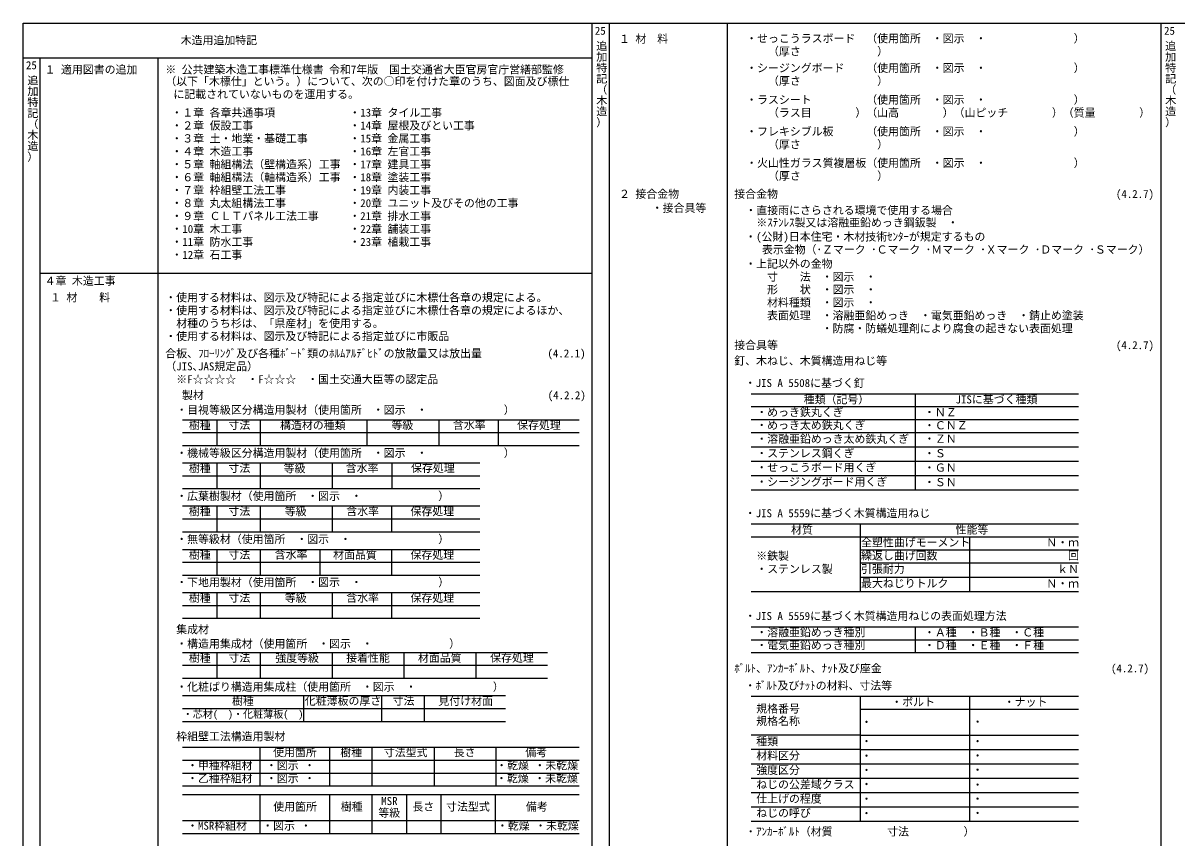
# Model space of a CAD drawing. Units: millimetres on the paper. Extents: x -388 to 614, y -670 to 343.
# Drawn here: x -387.7 to 13.8, y -20.3 to 263.3 of the extents above; entities that cross this region are included whole.
import ezdxf
from ezdxf.enums import TextEntityAlignment as Align

# ---------------------------------------------------------------- set-up
doc = ezdxf.new("R2010")
doc.units = ezdxf.units.MM
for name, color, linetype in [('1-0', 5, 'Continuous'), ('8-0', 7, 'Continuous'), ('8-8', 7, 'Continuous')]:
    doc.layers.add(name, color=color, linetype=linetype)
doc.styles.add('@ＭＳ ゴシック', font='')
doc.styles.add('ＭＳ ゴシック', font='')
doc.styles.get('@ＭＳ ゴシック').set_extended_font_data('@MS Gothic')
doc.styles.get('ＭＳ ゴシック').set_extended_font_data('MS Gothic')

msp = doc.modelspace()

# ---------------------------------------------------------------- linework, layer by layer
at = {"layer": '1-0', "color": 4}
for p, q in [((-77.246, 134.308), (-77.246, 100.799)), ((-134.384, 115.799), (-20.384, 115.799)), ((-280.172, 110.259), (-280.172, 101.259)), ((-259.416, 110.259), (-259.416, 101.259)), ((-134.384, 110.799), (-20.384, 110.799)), ((-134.384, 105.799), (-20.384, 105.799)), ((-134.384, 100.799), (-20.384, 100.799)), ((-96.384, 88.977), (-96.384, 65.477)), ((-58.384, 84.477), (-58.384, 65.477)), ((-96.384, 70.477), (-20.384, 70.477)), ((-134.384, 65.477), (-20.384, 65.477)), ((-77.246, 53.19), (-77.246, 44.19)), ((-255.172, 44.259), (-255.172, 35.259)), ((-230.172, 44.259), (-230.172, 35.259)), ((-96.384, 28.985), (-96.384, -14.515)), ((-58.384, 28.985), (-58.384, -14.515)), ((-96.384, 15.485), (-134.384, 15.485)), ((-223.245, 11.308), (-223.245, -2.241)), ((-96.384, 10.485), (-134.384, 10.485)), ((-96.384, 10.485), (-20.384, 10.485)), ((-134.384, 5.485), (-20.384, 5.485)), ((-134.384, 0.485), (-20.384, 0.485)), ((-254.245, -5.241), (-254.245, -18.741)), ((-134.384, -4.515), (-20.384, -4.515)), ((-134.384, -9.515), (-20.384, -9.515)), ((-134.384, -14.515), (-20.384, -14.515))]:
    msp.add_line(p, q, dxfattribs=at)
at = {"layer": '8-0'}
for p, q in [((-189.746, 263.308), (-189.746, -284.192)), ((8.254, 263.308), (8.254, -284.192)), ((-381.745, -284.192), (-381.745, 251.192))]:
    msp.add_line(p, q, dxfattribs=at)
at = {"layer": '8-0', "color": 4}
for p, q in [((-183.746, 263.308), (-183.746, -284.192)), ((-142.746, 263.308), (-142.746, -284.192)), ((-340.745, -284.192), (-340.745, 251.192)), ((-381.745, 176.308), (-189.746, 176.308))]:
    msp.add_line(p, q, dxfattribs=at)
at = {"layer": '8-0'}
msp.add_lwpolyline([(-387.745, -306.608), (-387.745, 263.308), (-74.652, 263.308), (404.254, 263.308)], dxfattribs=at)
at = {"layer": '8-8', "color": 4}
for p, q in [((-387.745, 251.192), (-189.746, 251.192)), ((-134.384, 134.299), (-20.384, 134.299)), ((-134.384, 129.799), (-20.384, 129.799)), ((-332.245, 125.259), (-194.245, 125.259)), ((-320.245, 116.259), (-320.245, 125.259)), ((-305.087, 116.259), (-305.087, 125.259)), ((-267.965, 116.259), (-267.965, 125.259)), ((-243.051, 125.259), (-243.051, 116.259)), ((-222.294, 116.259), (-222.294, 125.259)), ((-134.384, 125.299), (-20.384, 125.299)), ((-332.245, 120.759), (-194.245, 120.759)), ((-134.384, 120.799), (-20.384, 120.799)), ((-332.245, 116.259), (-194.245, 116.259)), ((-332.245, 110.259), (-228.768, 110.259)), ((-320.245, 101.259), (-320.245, 110.259)), ((-305.087, 101.259), (-305.087, 110.259)), ((-332.245, 105.759), (-228.768, 105.759)), ((-332.245, 101.259), (-228.768, 101.259)), ((-332.245, 95.259), (-228.768, 95.259)), ((-320.245, 86.259), (-320.245, 95.259)), ((-305.087, 86.259), (-305.087, 95.259)), ((-305.087, 86.259), (-305.087, 95.259)), ((-280.172, 95.259), (-280.172, 86.259)), ((-259.416, 86.259), (-259.416, 95.259)), ((-332.245, 90.759), (-228.768, 90.759)), ((-134.384, 88.977), (-20.384, 88.977)), ((-332.245, 86.259), (-228.768, 86.259)), ((-134.384, 84.477), (-20.384, 84.477)), ((-332.245, 80.13), (-228.768, 80.13)), ((-320.245, 71.13), (-320.245, 80.13)), ((-305.087, 71.13), (-305.087, 80.13)), ((-305.087, 71.13), (-305.087, 80.13)), ((-284.33, 71.13), (-284.33, 80.13)), ((-259.416, 71.13), (-259.416, 80.13)), ((-96.384, 79.977), (-20.384, 79.977)), ((-332.245, 75.63), (-228.768, 75.63)), ((-96.384, 75.477), (-20.384, 75.477)), ((-332.245, 71.13), (-228.768, 71.13)), ((-332.245, 65.13), (-228.768, 65.13)), ((-320.245, 56.13), (-320.245, 65.13)), ((-305.087, 56.13), (-305.087, 65.13)), ((-305.087, 56.13), (-305.087, 65.13)), ((-280.172, 65.13), (-280.172, 56.13)), ((-259.416, 56.13), (-259.416, 65.13)), ((-332.245, 60.63), (-228.768, 60.63)), ((-332.245, 56.13), (-228.768, 56.13)), ((-134.384, 53.19), (-20.384, 53.19)), ((-134.384, 48.69), (-20.384, 48.69)), ((-332.245, 44.259), (-205.172, 44.259)), ((-320.245, 35.259), (-320.245, 44.259)), ((-305.087, 35.259), (-305.087, 44.259)), ((-280.172, 44.259), (-280.172, 35.259)), ((-134.384, 44.19), (-20.384, 44.19)), ((-332.245, 39.759), (-205.172, 39.759)), ((-332.245, 35.259), (-205.172, 35.259)), ((-332.31, 29.259), (-219.79, 29.259)), ((-290.028, 20.259), (-290.028, 29.259)), ((-262.942, 20.259), (-262.942, 29.259)), ((-248.003, 20.259), (-248.003, 29.259)), ((-134.384, 28.985), (-20.384, 28.985)), ((-332.31, 24.759), (-219.79, 24.759)), ((-96.384, 24.485), (-20.384, 24.485)), ((-332.31, 20.259), (-219.79, 20.259)), ((-96.384, 15.485), (-20.384, 15.485)), ((-332.245, 11.259), (-194.245, 11.259)), ((-305.184, -2.241), (-305.184, 11.259)), ((-280.995, -2.241), (-280.995, 11.259)), ((-266.245, -2.241), (-266.245, 11.259)), ((-244.543, -2.241), (-244.543, 11.259)), ((-332.245, 6.759), (-194.245, 6.759)), ((-332.245, 2.259), (-194.245, 2.259)), ((-332.245, -2.241), (-194.245, -2.241)), ((-332.245, -5.241), (-194.245, -5.241)), ((-305.184, -18.741), (-305.184, -5.241)), ((-280.995, -18.741), (-280.995, -5.241)), ((-266.245, -18.741), (-266.245, -5.241)), ((-242.245, -18.741), (-242.245, -5.241)), ((-223.274, -18.741), (-223.274, -5.241)), ((-332.245, -14.241), (-194.245, -14.241)), ((-332.245, -18.741), (-194.245, -18.741))]:
    msp.add_line(p, q, dxfattribs=at)

# ---------------------------------------------------------------- texts
at = {"layer": '8-0', "style": 'ＭＳ ゴシック'}
for s, p in [('25', (-188.746, 258.408)), ('25', (9.354, 258.408)), (' １ 材\u3000料', (-182.217, 255.593)), ('\u3000・せっこうラスボード\u3000（使用箇所\u3000・図示\u3000・\u3000\u3000\u3000\u3000\u3000\u3000\u3000\u3000）', (-139.887, 255.729)), ('\u3000\u3000\u3000（厚さ\u3000\u3000\u3000\u3000\u3000\u3000\u3000）', (-139.887, 251.229)), ('25', (-386.745, 246.408)), ('\u3000・シージングボード\u3000\u3000（使用箇所\u3000・図示\u3000・\u3000\u3000\u3000\u3000\u3000\u3000\u3000\u3000）', (-139.887, 245.437)), ('\u3000\u3000\u3000（厚さ\u3000\u3000\u3000\u3000\u3000\u3000\u3000）', (-139.887, 240.937)), ('\u3000・ラスシート\u3000\u3000\u3000\u3000\u3000（使用箇所\u3000・図示\u3000・\u3000\u3000\u3000\u3000\u3000\u3000\u3000\u3000）', (-139.887, 234.385)), ('\u3000\u3000\u3000（ラス目\u3000\u3000\u3000\u3000）（山高\u3000\u3000\u3000\u3000）（山ピッチ\u3000\u3000\u3000\u3000）（質量\u3000\u3000\u3000\u3000）', (-139.887, 229.885)), ('\u3000・フレキシブル板\u3000\u3000\u3000（使用箇所\u3000・図示\u3000・\u3000\u3000\u3000\u3000\u3000\u3000\u3000\u3000）', (-139.887, 223.341)), ('\u3000\u3000\u3000（厚さ\u3000\u3000\u3000\u3000\u3000\u3000\u3000）', (-139.887, 218.841)), ('\u3000・火山性ガラス質複層板（使用箇所\u3000・図示\u3000・\u3000\u3000\u3000\u3000\u3000\u3000\u3000\u3000）', (-139.887, 212.383)), ('\u3000\u3000\u3000（厚さ\u3000\u3000\u3000\u3000\u3000\u3000\u3000）', (-139.887, 207.883)), (' ２ 接合金物', (-182.217, 201.602)), ('接合金物                                    \u3000\u3000\u3000\u3000\u3000\u3000\u3000\u3000\u3000 \u3000\u3000 \u3000(4.2.7)', (-140.217, 201.602)), ('       ・接合具等', (-182.217, 196.718)), ('・直接雨にさらされる環境で使用する場合', (-136.346, 195.92)), ('\u3000※ｽﾃﾝﾚｽ製又は溶融亜鉛めっき鋼鈑製\u3000・\u3000\u3000', (-136.346, 191.648)), ('\u3000・(公財)日本住宅・木材技術ｾﾝﾀｰが規定するもの', (-140.217, 186.734)), ('\u3000\u3000表示金物（･Ｚマーク ･Ｃマーク ･Ｍマーク ･Ｘマーク ･Ｄマーク ･Ｓマーク）', (-138.192, 182.234)), ('\u3000・上記以外の金物', (-140.217, 177.294)), ('\u3000\u3000\u3000寸\u3000\u3000法\u3000・図示\u3000・\u3000', (-140.217, 172.771)), (' １ 材\u3000\u3000料', (-380.245, 165.571)), ('・使用する材料は、図示及び特記による指定並びに木標仕各章の規定による。', (-338.245, 165.571)), ('\u3000\u3000\u3000形\u3000\u3000状\u3000・図示\u3000・\u3000', (-140.217, 168.314)), ('・使用する材料は、図示及び特記による指定並びに木標仕各章の規定によるほか、', (-338.245, 161.071)), ('\u3000\u3000\u3000材料種類\u3000・図示\u3000・\u3000', (-140.217, 163.814)), ('\u3000\u3000\u3000表面処理\u3000・溶融亜鉛めっき\u3000・電気亜鉛めっき\u3000・錆止め塗装', (-140.217, 159.314)), ('\u3000材種のうち杉は、「県産材」を使用する。', (-338.245, 156.571)), ('\u3000\u3000\u3000\u3000\u3000\u3000\u3000\u3000・防腐・防蟻処理剤により腐食の起きない表面処理', (-140.217, 154.814)), ('・使用する材料は、図示及び特記による指定並びに市販品', (-338.245, 152.071)), ('接合具等                                    \u3000\u3000\u3000\u3000\u3000\u3000\u3000\u3000\u3000 \u3000\u3000 \u3000(4.2.7)', (-140.217, 148.978)), ('合板、ﾌﾛｰﾘﾝｸﾞ及び各種ﾎﾞｰﾄﾞ類のﾎﾙﾑｱﾙﾃﾞﾋﾄﾞの放散量又は放出量\u3000\u3000\u3000\u3000\u3000\u3000(4.2.1)', (-338.245, 146.096)), ('（JIS､JAS規定品）', (-338.245, 141.596)), ('釘、木ねじ、木質構造用ねじ等\u3000\u3000\u3000\u3000\u3000\u3000\u3000\u3000\u3000\u3000\u3000\u3000\u3000\u3000\u3000\u3000\u3000\u3000\u3000\u3000  ', (-140.232, 143.526)), ('\u3000※F☆☆☆☆\u3000・F☆☆☆\u3000・国土交通大臣等の認定品', (-338.245, 137.096)), ('\u3000・JIS A 5508に基づく釘', (-140.384, 135.799)), ('\u3000製材\u3000\u3000\u3000\u3000\u3000\u3000\u3000\u3000\u3000\u3000\u3000\u3000\u3000\u3000\u3000\u3000\u3000\u3000\u3000\u3000\u3000\u3000\u3000\u3000\u3000\u3000\u3000\u3000\u3000\u3000 \u3000(4.2.2)', (-336.256, 131.538)), ('\u3000・目視等級区分構造用製材（使用箇所\u3000・図示\u3000・\u3000\u3000\u3000\u3000\u3000\u3000\u3000）', (-338.245, 126.439)), ('\u3000・機械等級区分構造用製材（使用箇所\u3000・図示\u3000・\u3000\u3000\u3000\u3000\u3000\u3000\u3000）', (-338.245, 111.439)), ('\u3000・広葉樹製材（使用箇所\u3000・図示\u3000・\u3000\u3000\u3000\u3000\u3000\u3000\u3000）', (-338.245, 96.439)), ('\u3000・JIS A 5559に基づく木質構造用ねじ', (-140.384, 90.477)), ('\u3000・無等級材（使用箇所\u3000・図示\u3000・\u3000\u3000\u3000\u3000\u3000\u3000\u3000\u3000）', (-338.245, 81.439)), ('\u3000・下地用製材（使用箇所\u3000・図示\u3000・\u3000\u3000\u3000\u3000\u3000\u3000\u3000）', (-338.245, 66.439)), ('\u3000・JIS A 5559に基づく木質構造用ねじの表面処理方法', (-140.384, 54.69)), ('\u3000集成材', (-338.245, 50.028)), ('\u3000・構造用集成材（使用箇所\u3000・図示\u3000・\u3000\u3000\u3000\u3000\u3000\u3000\u3000）', (-338.245, 45.045)), ('ﾎﾞﾙﾄ、ｱﾝｶｰﾎﾞﾙﾄ、ﾅｯﾄ及び座金\u3000\u3000\u3000\u3000\u3000\u3000\u3000\u3000\u3000\u3000\u3000\u3000\u3000\u3000\u3000\u3000\u3000\u3000\u3000\u3000\u3000(4.2.7)', (-140.217, 36.483)), ('\u3000・化粧ばり構造用集成柱（使用箇所\u3000・図示\u3000・\u3000\u3000\u3000\u3000\u3000\u3000\u3000）', (-338.245, 30.045)), ('\u3000・ﾎﾞﾙﾄ及びﾅｯﾄの材料、寸法等', (-140.384, 30.485)), ('\u3000枠組壁工法構造用製材', (-338.245, 12.801)), ('\u3000・ｱﾝｶｰﾎﾞﾙﾄ（材質\u3000\u3000\u3000\u3000\u3000寸法\u3000\u3000\u3000\u3000\u3000）', (-140.217, -20.336))]:
    msp.add_text(s, height=2.786, dxfattribs=at).set_placement(p, align=Align.BOTTOM_LEFT)
at = {"layer": '8-0', "style": '@ＭＳ ゴシック'}
for p in [(-188.646, 257.308), (9.354, 257.308), (-386.645, 245.308)]:
    msp.add_text('追加特記（木造）', height=2.786, rotation=270, dxfattribs=at).set_placement(p, align=Align.BOTTOM_LEFT)
at = {"layer": '8-8', "style": 'ＭＳ ゴシック'}
for s, height, p in [('木造用追加特記', 2.786, (-332.89, 255.102)), ('１ 適用図書の追加', 2.786, (-380.245, 244.908)), ('※ 公共建築木造工事標準仕様書 令和7年版\u3000国土交通省大臣官房官庁営繕部監修', 2.786, (-338.245, 244.908)), ('（以下「木標仕」という。）について、次の○印を付けた章のうち、図面及び標仕', 2.786, (-338.245, 240.808)), ('\u3000に記載されていないものを運用する。', 2.786, (-339.235, 236.308)), ('\u3000・１章 各章共通事項', 2.786, (-339.935, 229.908)), ('\u3000・13章 タイル工事', 2.786, (-277.998, 229.908)), ('\u3000・２章 仮設工事', 2.786, (-339.935, 225.408)), ('\u3000・14章 屋根及びとい工事', 2.786, (-277.998, 225.408)), ('\u3000・３章 土・地業・基礎工事', 2.786, (-339.935, 220.908)), ('\u3000・15章 金属工事', 2.786, (-277.998, 220.908)), ('\u3000・４章 木造工事', 2.786, (-339.935, 216.408)), ('\u3000・16章 左官工事', 2.786, (-277.998, 216.408)), ('\u3000・５章 軸組構法（壁構造系）工事', 2.786, (-339.935, 211.908)), ('\u3000・17章 建具工事', 2.786, (-277.998, 211.908)), ('\u3000・６章 軸組構法（軸構造系）工事', 2.786, (-339.935, 207.408)), ('\u3000・18章 塗装工事', 2.786, (-277.998, 207.408)), ('\u3000・７章 枠組壁工法工事', 2.786, (-339.935, 202.908)), ('\u3000・19章 内装工事', 2.786, (-277.998, 202.908)), ('\u3000・８章 丸太組構法工事', 2.786, (-339.935, 198.408)), ('\u3000・20章 ユニット及びその他の工事', 2.786, (-277.998, 198.408)), ('\u3000・９章 ＣＬＴパネル工法工事', 2.786, (-339.935, 193.908)), ('\u3000・21章 排水工事', 2.786, (-277.998, 193.908)), ('\u3000・10章 木工事', 2.786, (-339.935, 189.408)), ('\u3000・22章 舗装工事', 2.786, (-277.998, 189.408)), ('\u3000・11章 防水工事', 2.786, (-339.935, 184.908)), ('\u3000・23章 植栽工事', 2.786, (-277.998, 184.908)), ('\u3000・12章 石工事', 2.786, (-339.935, 180.408)), ('４章 木造工事', 2.786, (-380.245, 171.34)), ('種類（記号）', 2.786, (-116.059, 130.071)), ('JISに基づく種類', 2.786, (-63.213, 130.071)), ('・めっき鉄丸くぎ', 2.786, (-132.577, 125.616)), ('・ＮＺ', 2.786, (-74.199, 125.616)), ('樹種', 2.786, (-330.045, 121.12)), ('寸法', 2.786, (-316.279, 121.197)), ('構造材の種類', 2.786, (-298.315, 121.085)), ('等級', 2.786, (-259.535, 121.12)), ('含水率', 2.786, (-238.143, 121.197)), ('保存処理', 2.786, (-215.794, 121.12)), ('・めっき太め鉄丸くぎ', 2.786, (-132.577, 121.105)), ('・ＣＮＺ', 2.786, (-74.199, 121.051)), ('・溶融亜鉛めっき太め鉄丸くぎ', 2.786, (-132.577, 116.331)), ('・ＺＮ', 2.786, (-74.199, 116.373)), ('・ステンレス鋼くぎ', 2.786, (-132.577, 111.337)), ('・Ｓ', 2.786, (-74.199, 111.313)), ('樹種', 2.786, (-330.045, 106.12)), ('寸法', 2.786, (-316.279, 106.197)), ('等級', 2.786, (-297.049, 106.085)), ('含水率', 2.786, (-275.449, 106.197)), ('保存処理', 2.786, (-252.718, 106.197)), ('・せっこうボード用くぎ', 2.786, (-132.577, 106.388)), ('・ＧＮ', 2.786, (-74.199, 106.329)), ('・シージングボード用くぎ', 2.786, (-132.577, 101.395)), ('・ＳＮ', 2.786, (-74.199, 101.268)), ('樹種', 2.786, (-330.045, 91.12)), ('寸法', 2.786, (-316.279, 91.197)), ('等級', 2.786, (-296.657, 91.12)), ('含水率', 2.786, (-275.265, 91.197)), ('保存処理', 2.786, (-252.915, 91.12)), ('材質', 2.786, (-120.476, 84.748)), ('性能等', 2.786, (-63.213, 84.748)), ('全塑性曲げモーメント', 2.786, (-96.103, 80.294)), ('\u3000\u3000\u3000\u3000\u3000\u3000\u3000Ｎ・ｍ', 2.786, (-58.241, 80.294)), ('樹種', 2.786, (-330.045, 75.991)), ('寸法', 2.786, (-316.279, 76.067)), ('含水率', 2.786, (-300.179, 76.067)), ('材面品質', 2.786, (-279.828, 75.991)), ('保存処理', 2.786, (-252.915, 75.963)), ('※鉄製', 2.786, (-132.577, 75.648)), ('繰返し曲げ回数', 2.786, (-96.103, 75.7)), ('\u3000\u3000\u3000\u3000\u3000\u3000\u3000\u3000\u3000回', 2.786, (-58.241, 75.777)), ('・ステンレス製', 2.786, (-132.577, 71.048)), ('引張耐力', 2.786, (-96.103, 71.061)), ('\u3000\u3000\u3000\u3000\u3000\u3000\u3000\u3000ｋＮ', 2.786, (-58.241, 71.01)), ('最大ねじりトルク', 2.786, (-96.103, 66.072)), ('\u3000\u3000\u3000\u3000\u3000\u3000\u3000Ｎ・ｍ', 2.786, (-58.241, 66.011)), ('樹種', 2.786, (-330.045, 60.991)), ('寸法', 2.786, (-316.279, 61.067)), ('等級', 2.786, (-296.657, 60.991)), ('含水率', 2.786, (-275.265, 61.067)), ('保存処理', 2.786, (-252.915, 60.991)), ('・溶融亜鉛めっき種別', 2.786, (-132.577, 49.019)), ('・Ａ種\u3000・Ｂ種\u3000・Ｃ種', 2.786, (-74.199, 48.978)), ('・電気亜鉛めっき種別', 2.786, (-132.577, 44.524)), ('・Ｄ種\u3000・Ｅ種\u3000・Ｆ種', 2.786, (-74.199, 44.507)), ('寸法', 2.786, (-316.279, 40.197)), ('樹種', 2.786, (-330.045, 40.12)), ('強度等級', 2.786, (-299.97, 40.085)), ('接着性能', 2.786, (-275.3, 40.12)), ('材面品質', 2.786, (-250.322, 40.12)), ('保存処理', 2.786, (-225.187, 40.12)), ('樹種', 2.786, (-315.039, 25.153)), ('化粧薄板の厚さ', 2.786, (-289.679, 25.153)), ('寸法', 2.786, (-259.135, 25.197)), ('見付け材面', 2.786, (-243.2, 25.12)), ('・ボルト', 2.786, (-85.576, 24.757)), ('・ナット', 2.786, (-46.424, 24.757)), ('・芯材(\u3000)・化粧薄板(\u3000)', 2.566, (-332.171, 20.697)), ('規格番号', 2.786, (-132.577, 22.444)), ('規格名称', 2.786, (-132.577, 18.129)), ('・', 2.786, (-96.103, 17.766)), ('・', 2.786, (-57.443, 17.856)), ('種類', 2.786, (-132.577, 11.056)), ('・', 2.786, (-96.103, 11.07)), ('・', 2.786, (-57.443, 11.07)), ('使用箇所', 2.786, (-300.741, 7.256)), ('樹種', 2.786, (-277.344, 7.256)), ('寸法型式', 2.786, (-262.187, 7.256)), ('長さ', 2.786, (-237.852, 7.256)), ('備考', 2.786, (-212.94, 7.256)), ('材料区分', 2.786, (-132.577, 6.108)), ('・', 2.786, (-96.103, 6)), ('・', 2.786, (-57.443, 6.078)), ('・甲種枠組材', 2.786, (-330.681, 2.697)), ('・図示 ・\u3000\u3000', 2.786, (-303.23, 2.697)), ('・乾燥 ・未乾燥', 2.786, (-223.093, 2.697)), ('強度区分', 2.786, (-132.577, 1.088)), ('・乙種枠組材', 2.786, (-330.681, -1.803)), ('・図示 ・\u3000\u3000', 2.786, (-303.23, -1.803)), ('・乾燥 ・未乾燥', 2.786, (-223.142, -1.803)), ('ねじの公差域クラス', 2.786, (-132.577, -3.932)), ('・', 2.786, (-96.103, 1.041)), ('・', 2.786, (-57.443, 1.112)), ('・', 2.786, (-96.103, -3.866)), ('・', 2.786, (-57.443, -4.068)), ('使用箇所', 2.786, (-300.677, -11.675)), ('樹種', 2.786, (-277.172, -11.675)), ('MSR', 2.786, (-263.09, -9.713)), ('長さ', 2.786, (-252.247, -11.675)), ('寸法型式', 2.786, (-240.504, -11.675)), ('備考', 2.786, (-212.743, -11.675)), ('仕上げの程度', 2.786, (-132.577, -8.904)), ('・', 2.786, (-96.103, -8.984)), ('・', 2.786, (-57.443, -8.963)), ('等級', 2.786, (-264.101, -13.78)), ('ねじの呼び', 2.786, (-132.577, -13.877)), ('・', 2.786, (-96.103, -13.996)), ('・', 2.786, (-57.443, -13.93)), ('・MSR枠組材', 2.786, (-330.681, -18.303)), ('・図示 ・\u3000\u3000', 2.786, (-304.515, -18.303)), ('・乾燥 ・未乾燥', 2.786, (-222.834, -18.303))]:
    msp.add_text(s, height=height, dxfattribs=at).set_placement(p, align=Align.BOTTOM_LEFT)

doc.saveas('drawing.dxf')
